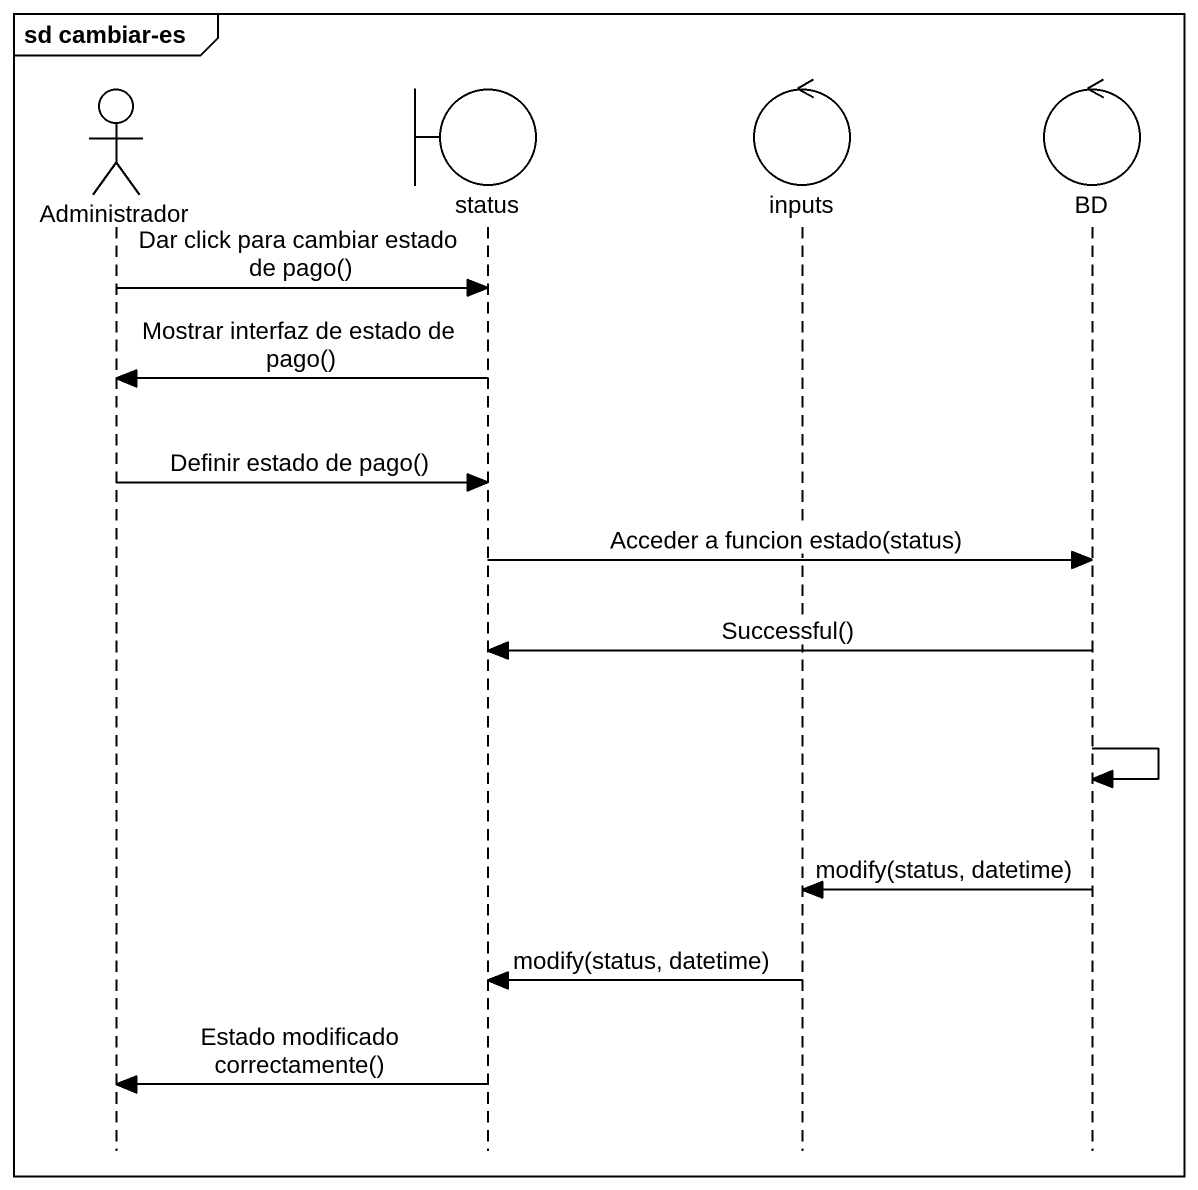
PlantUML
@startuml
mainframe sd cambiar-es
hide footbox
actor Administrador
boundary status
control inputs
control BD

Administrador -> status : Dar click para cambiar estado de pago()
status -> Administrador : Mostrar interfaz de estado de pago()
Administrador -> status : Definir estado de pago()
status -> BD : Acceder a funcion estado(status)
BD -> status : Successful()
BD -> BD
BD -> inputs : modify(status, datetime)
inputs -> status : modify(status, datetime)
status -> Administrador : Estado modificado correctamente()
@enduml
